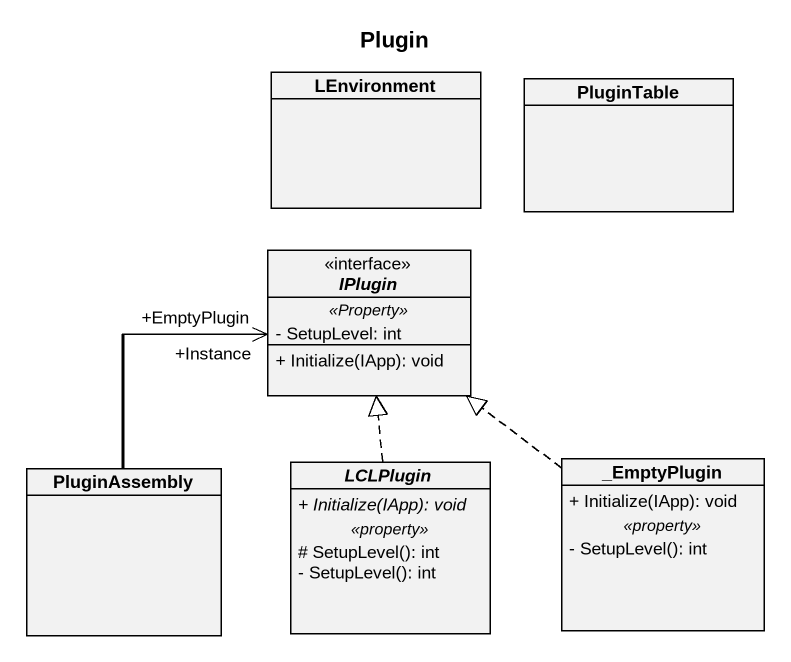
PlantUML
@startuml
title Plugin
hide circle
hide empty members
skinparam classAttributeIconSize 0
class LEnvironment
class PluginTable
interface IPlugin <<interface>> {
  .. <<Property>> ..
  - SetupLevel: int
  --
  + Initialize(IApp): void
}
class PluginAssembly
abstract class LCLPlugin {
  {abstract} + Initialize(IApp): void
  .. <<property>> ..
  # SetupLevel(): int
  - SetupLevel(): int
}
class "_EmptyPlugin" as EmptyPlugin {
  + Initialize(IApp): void
  .. <<property>> ..
  - SetupLevel(): int
}
PluginAssembly -up-> "+EmptyPlugin" IPlugin
PluginAssembly -up-> "+Instance" IPlugin
LCLPlugin .up.|> IPlugin
EmptyPlugin .up.|> IPlugin
@enduml
